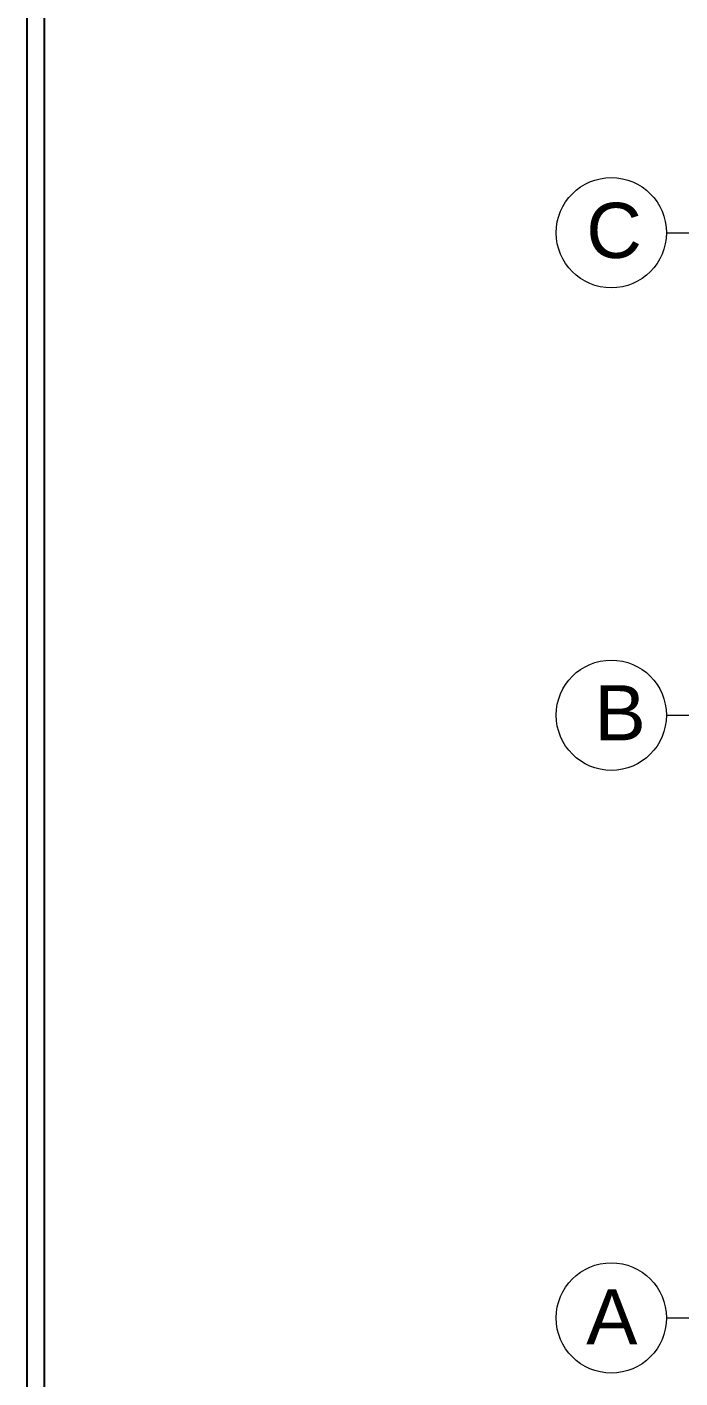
# Model space of a CAD drawing. Header units: feet. Extents: x 36263 to 96584, y 7663 to 35885.
# Drawn here: x 50571.9 to 50785.1, y 17013.2 to 17454.2 of the extents above; entities that cross this region are included whole.
import ezdxf

# ---------------------------------------------------------------- set-up
doc = ezdxf.new("R2010")
doc.units = ezdxf.units.FT
doc.linetypes.add('CENTER', pattern=[2, 1.25, -0.25, 0.25, -0.25])
doc.layers.add('0_TEXT', color=1, linetype='Continuous')
doc.layers.add('DIM', color=1, linetype='Continuous')
doc.layers.add('ST GRIDS', color=6, linetype='CENTER', lineweight=9)
doc.styles.get("Standard").update_dxf_attribs({"font": 'arial.ttf'})

msp = doc.modelspace()

# ---------------------------------------------------------------- linework, layer by layer
for points in [[(50571.91, 16790.35), (50571.91, 18074.14), (52382.82, 18074.14), (52382.82, 16790.35)], [(50577.61, 16796.05), (50577.61, 18068.44), (52377.12, 18068.44), (52377.12, 16796.05)]]:
    msp.add_lwpolyline(points, close=True)
at = {"layer": 'DIM', "lineweight": 13}
for centre in [(50762.71, 17387.05), (50762.71, 17229.56), (50762.71, 17032.81)]:
    msp.add_circle(centre, 18, dxfattribs=at)
at = {"layer": 'ST GRIDS', "color": 251, "lineweight": 13, "ltscale": 20}
for p, q in [((50780.71, 17387.05), (51794.16, 17387.05)), ((50780.71, 17229.56), (51794.16, 17229.56)), ((50780.71, 17032.81), (51794.16, 17032.81))]:
    msp.add_line(p, q, dxfattribs=at)

# ---------------------------------------------------------------- texts
at = {"layer": '0_TEXT', "color": 2, "char_height": 18, "attachment_point": 1}
for s, insert in [('C', (50754.53, 17396.81)), ('B', (50757.21, 17239.36)), ('A', (50754.49, 17042.15))]:
    msp.add_mtext_dynamic_manual_height_columns(s, width=33.971, gutter_width=30, heights=[0], dxfattribs=dict(at, insert=insert))

doc.saveas('drawing.dxf')
